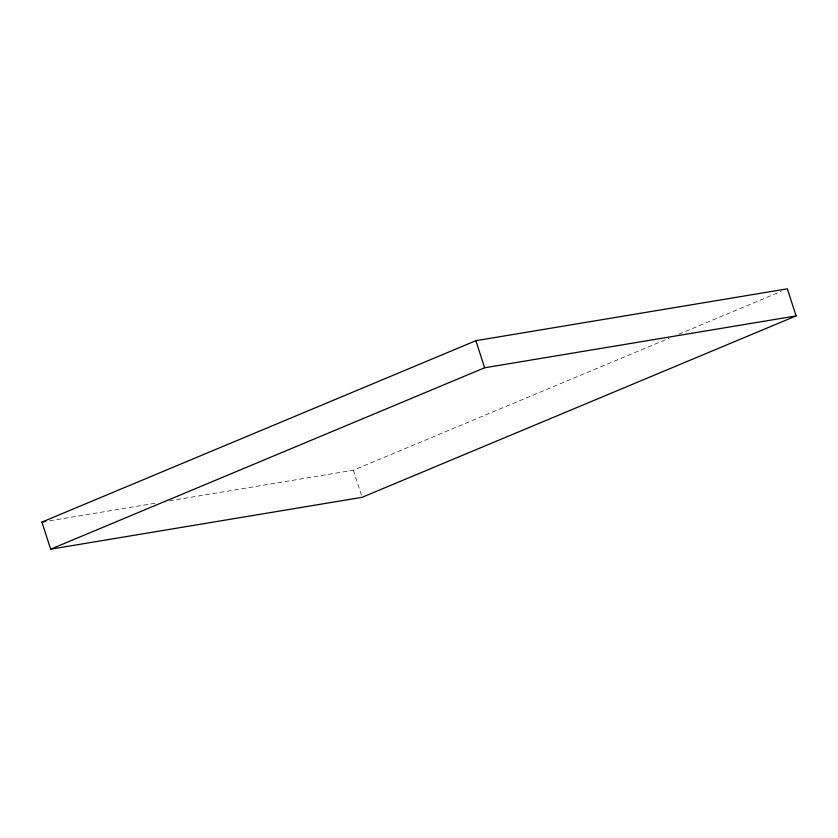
<?xml version="1.0" encoding="UTF-8"?>
<svg xmlns="http://www.w3.org/2000/svg" width="838" height="838" viewBox="0 0 838 838"><rect width="100%" height="100%" fill="white"/><g stroke="black" fill="none" stroke-linecap="round" stroke-linejoin="round"><path stroke-width="0.63" stroke-dasharray="4.19 3.14" d="M169.318 500.873L353.364 470.223L669.206 338.206M678.853 334.173L781.32 291.341M49.62 520.807L156.444 503.02M353.364 470.223L361.712 496.075"/><path stroke-width="1.26" d="M41.9 522.095L475.89 340.689L787.353 288.817L796.1 315.905L362.11 497.311L50.647 549.183L41.9 522.095L45.765 521.456M50.647 549.183L484.636 367.777L796.1 315.905M475.89 340.689L484.636 367.777"/></g></svg>
